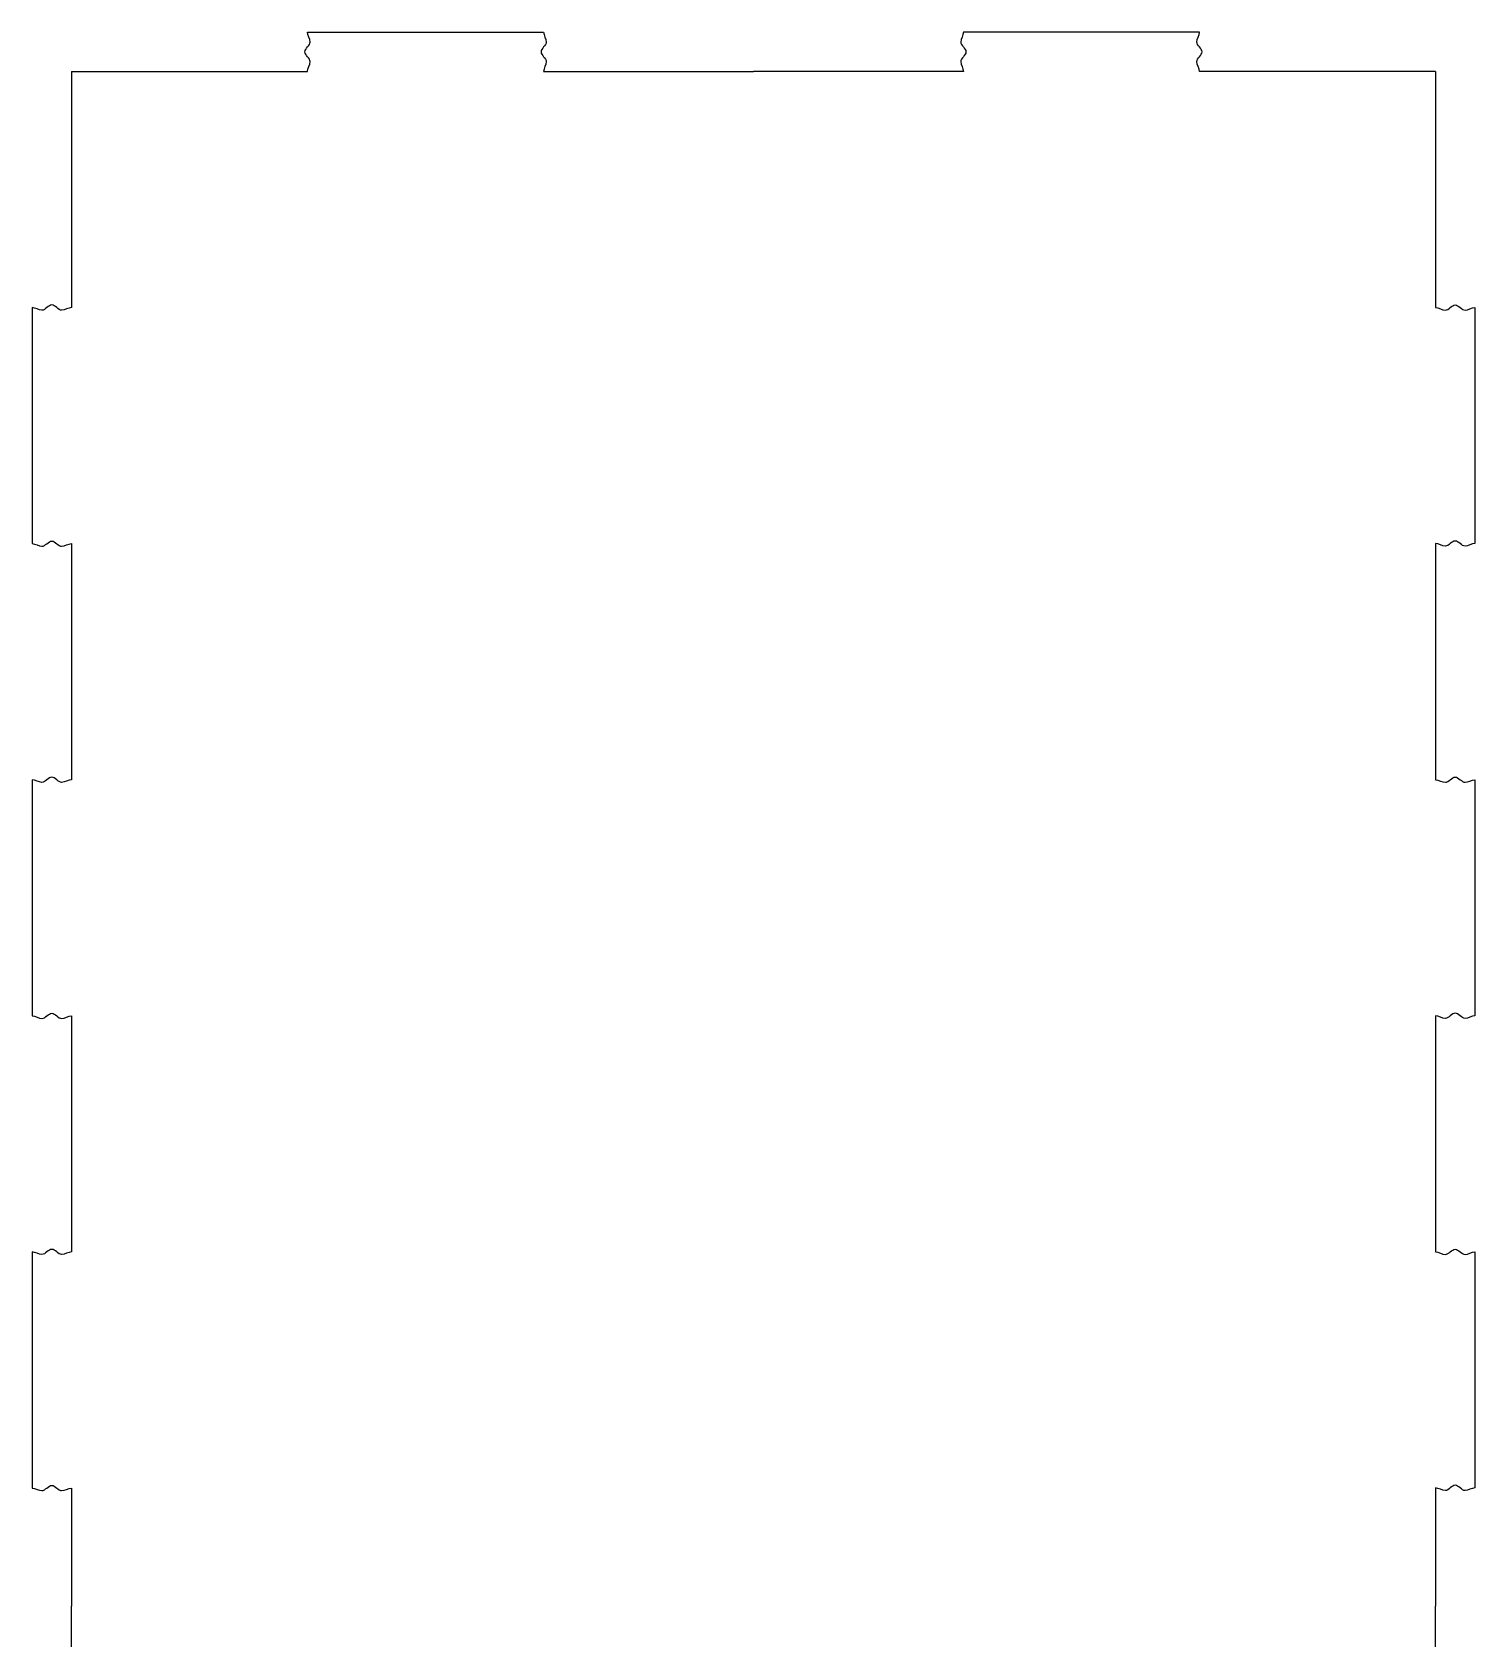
# Model space of a CAD drawing. Extents: x 10 to 233, y 268 to 515.
# Drawn here: x 10.5 to 120.5, y 392.9 to 515.4 of the extents above; entities that cross this region are included whole.
import ezdxf

# ---------------------------------------------------------------- set-up
doc = ezdxf.new("R2010")
doc.units = 0
doc.layers.add('Lid', color=7, linetype='CONTINUOUS')

msp = doc.modelspace()

# ---------------------------------------------------------------- linework, layer by layer
at = {"layer": 'Lid', "color": 1}
for points in [[(31.49055, 515.358032), (49.490628, 515.358032)], [(99.490442, 515.358032), (81.490609, 515.358032)], [(13.490508, 512.356387), (13.490508, 494.354643)], [(13.490522, 512.360914), (31.49055, 512.360914)], [(49.490628, 512.360914), (65.490588, 512.360914)], [(81.490609, 512.360914), (65.490588, 512.360914)], [(117.490275, 512.360914), (99.490442, 512.360914)], [(117.490867, 512.362137), (117.490867, 494.360289)], [(10.490529, 494.354643), (10.490529, 476.358997)], [(120.491175, 494.360289), (120.491175, 476.364539)], [(13.490508, 476.358997), (13.490508, 458.357253)], [(117.490867, 476.364539), (117.490867, 458.362691)], [(10.490529, 458.357253), (10.490529, 440.355509)], [(120.491175, 458.362691), (120.491175, 440.360843)], [(13.490508, 440.355509), (13.490508, 422.353765)], [(117.490867, 440.360843), (117.490867, 422.358994)], [(10.490529, 422.353765), (10.490529, 404.358119)], [(120.491175, 422.358994), (120.491175, 404.363244)], [(13.490508, 404.358119), (13.490508, 395.357247)], [(117.490867, 404.363244), (117.490867, 395.36232)], [(13.490508, 386.356375), (13.490508, 395.357247)], [(117.490867, 386.361396), (117.490867, 395.36232)]]:
    msp.add_lwpolyline(points, dxfattribs=at)
for points in [[(31.2906, 513.859473), (31.2906, 514.110252), (31.690501, 514.354915), (31.690501, 514.605694)], [(31.690501, 514.605694), (31.690501, 514.856474), (31.49055, 515.107253), (31.49055, 515.358032)], [(49.690578, 514.605694), (49.690578, 514.354915), (49.290555, 514.110252), (49.290555, 513.859473)], [(49.490628, 515.358032), (49.490628, 515.107253), (49.690578, 514.856474), (49.690578, 514.605694)], [(81.490609, 515.358032), (81.490609, 515.107253), (81.290597, 514.856474), (81.290597, 514.605694)], [(81.290597, 514.605694), (81.290597, 514.354915), (81.690621, 514.110252), (81.690621, 513.859473)], [(99.29043, 514.605694), (99.29043, 514.856474), (99.490442, 515.107253), (99.490442, 515.358032)], [(99.690454, 513.859473), (99.690454, 514.110252), (99.29043, 514.354915), (99.29043, 514.605694)], [(31.690501, 513.107135), (31.690501, 513.357915), (31.2906, 513.608694), (31.2906, 513.859473)], [(49.290555, 513.859473), (49.290555, 513.608694), (49.690578, 513.357915), (49.690578, 513.107135)], [(81.690621, 513.859473), (81.690621, 513.608694), (81.290597, 513.357915), (81.290597, 513.107135)], [(99.29043, 513.107135), (99.29043, 513.357915), (99.690454, 513.608694), (99.690454, 513.859473)], [(31.49055, 512.360914), (31.49055, 512.605577), (31.690501, 512.856356), (31.690501, 513.107135)], [(49.690578, 513.107135), (49.690578, 512.856356), (49.490628, 512.605577), (49.490628, 512.360914)], [(81.290597, 513.107135), (81.290597, 512.856356), (81.490609, 512.605577), (81.490609, 512.360914)], [(99.490442, 512.360914), (99.490442, 512.605577), (99.29043, 512.856356), (99.29043, 513.107135)], [(11.240595, 494.153404), (10.99048, 494.153404), (10.740504, 494.354643), (10.490529, 494.354643)], [(11.990522, 494.555882), (11.740546, 494.555882), (11.490571, 494.153404), (11.240595, 494.153404)], [(12.740582, 494.153404), (12.490473, 494.153404), (12.240497, 494.555882), (11.990522, 494.555882)], [(13.490508, 494.354643), (13.240533, 494.354643), (12.990558, 494.153404), (12.740582, 494.153404)], [(117.490867, 494.360289), (117.740893, 494.360289), (117.990918, 494.159049), (118.240944, 494.159049)], [(118.240944, 494.159049), (118.49097, 494.159049), (118.740995, 494.561529), (118.991021, 494.561529)], [(118.991021, 494.561529), (119.241047, 494.561529), (119.491072, 494.159049), (119.741098, 494.159049)], [(119.741098, 494.159049), (119.991124, 494.159049), (120.241149, 494.360289), (120.491175, 494.360289)], [(11.240595, 476.157758), (11.490571, 476.157758), (11.740546, 476.554138), (11.990522, 476.554138)], [(11.990522, 476.554138), (12.240497, 476.554138), (12.490473, 476.157758), (12.740582, 476.157758)], [(118.991021, 476.559681), (118.740995, 476.559681), (118.49097, 476.163299), (118.240944, 476.163299)], [(119.741098, 476.163299), (119.491072, 476.163299), (119.241047, 476.559681), (118.991021, 476.559681)], [(10.490529, 476.358997), (10.740504, 476.358997), (10.99048, 476.157758), (11.240595, 476.157758)], [(12.740582, 476.157758), (12.990558, 476.157758), (13.240533, 476.358997), (13.490508, 476.358997)], [(118.240944, 476.163299), (117.990918, 476.163299), (117.740893, 476.364539), (117.490867, 476.364539)], [(120.491175, 476.364539), (120.241149, 476.364539), (119.991124, 476.163299), (119.741098, 476.163299)], [(11.240595, 458.156014), (10.99048, 458.156014), (10.740504, 458.357253), (10.490529, 458.357253)], [(11.990522, 458.558492), (11.740546, 458.558492), (11.490571, 458.156014), (11.240595, 458.156014)], [(12.740582, 458.156014), (12.490473, 458.156014), (12.240497, 458.558492), (11.990522, 458.558492)], [(13.490508, 458.357253), (13.240533, 458.357253), (12.990558, 458.156014), (12.740582, 458.156014)], [(117.490867, 458.362691), (117.740893, 458.362691), (117.990918, 458.161451), (118.240944, 458.161451)], [(118.240944, 458.161451), (118.49097, 458.161451), (118.740995, 458.563931), (118.991021, 458.563931)], [(118.991021, 458.563931), (119.241047, 458.563931), (119.491072, 458.161451), (119.741098, 458.161451)], [(119.741098, 458.161451), (119.991124, 458.161451), (120.241149, 458.362691), (120.491175, 458.362691)], [(10.490529, 440.355509), (10.740504, 440.355509), (10.99048, 440.15427), (11.240595, 440.15427)], [(11.240595, 440.15427), (11.490571, 440.15427), (11.740546, 440.556748), (11.990522, 440.556748)], [(11.990522, 440.556748), (12.240497, 440.556748), (12.490473, 440.15427), (12.740582, 440.15427)], [(12.740582, 440.15427), (12.990558, 440.15427), (13.240533, 440.355509), (13.490508, 440.355509)], [(118.240944, 440.159602), (117.990918, 440.159602), (117.740893, 440.360843), (117.490867, 440.360843)], [(118.991021, 440.562083), (118.740995, 440.562083), (118.49097, 440.159602), (118.240944, 440.159602)], [(119.741098, 440.159602), (119.491072, 440.159602), (119.241047, 440.562083), (118.991021, 440.562083)], [(120.491175, 440.360843), (120.241149, 440.360843), (119.991124, 440.159602), (119.741098, 440.159602)], [(11.240595, 422.158624), (10.99048, 422.158624), (10.740504, 422.353765), (10.490529, 422.353765)], [(11.990522, 422.555004), (11.740546, 422.555004), (11.490571, 422.158624), (11.240595, 422.158624)], [(12.740582, 422.158624), (12.490473, 422.158624), (12.240497, 422.555004), (11.990522, 422.555004)], [(13.490508, 422.353765), (13.240533, 422.353765), (12.990558, 422.158624), (12.740582, 422.158624)], [(117.490867, 422.358994), (117.740893, 422.358994), (117.990918, 422.163852), (118.240944, 422.163852)], [(118.240944, 422.163852), (118.49097, 422.163852), (118.740995, 422.560235), (118.991021, 422.560235)], [(118.991021, 422.560235), (119.241047, 422.560235), (119.491072, 422.163852), (119.741098, 422.163852)], [(119.741098, 422.163852), (119.991124, 422.163852), (120.241149, 422.358994), (120.491175, 422.358994)], [(10.490529, 404.358119), (10.740504, 404.358119), (10.99048, 404.15688), (11.240595, 404.15688)], [(11.240595, 404.15688), (11.490571, 404.15688), (11.740546, 404.559358), (11.990522, 404.559358)], [(11.990522, 404.559358), (12.240497, 404.559358), (12.490473, 404.15688), (12.740582, 404.15688)], [(12.740582, 404.15688), (12.990558, 404.15688), (13.240533, 404.358119), (13.490508, 404.358119)], [(118.240944, 404.162004), (117.990918, 404.162004), (117.740893, 404.363244), (117.490867, 404.363244)], [(118.991021, 404.564484), (118.740995, 404.564484), (118.49097, 404.162004), (118.240944, 404.162004)], [(119.741098, 404.162004), (119.491072, 404.162004), (119.241047, 404.564484), (118.991021, 404.564484)], [(120.491175, 404.363244), (120.241149, 404.363244), (119.991124, 404.162004), (119.741098, 404.162004)]]:
    msp.add_open_spline(points, degree=3, dxfattribs=at)

doc.saveas('drawing.dxf')
